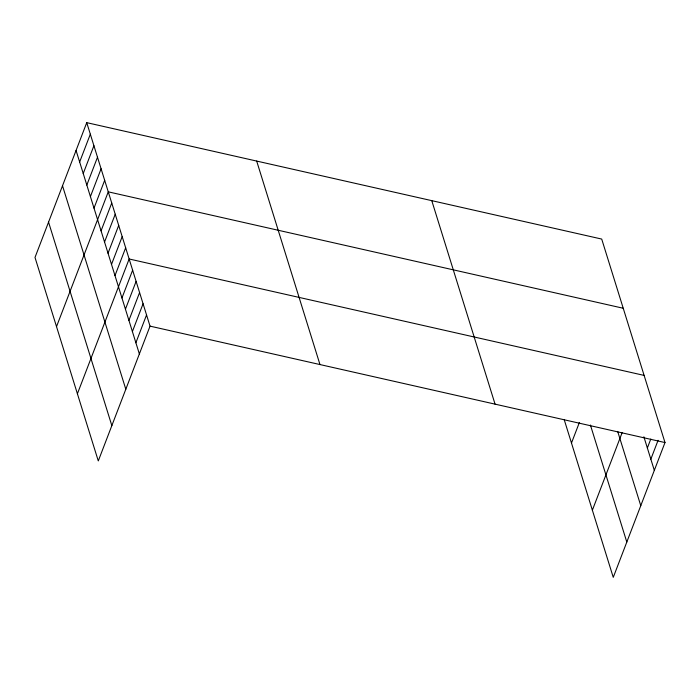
<?xml version="1.0" encoding="UTF-8"?>
<svg xmlns="http://www.w3.org/2000/svg" width="700" height="700" viewBox="0 0 700 700"><rect width="100%" height="100%" fill="white"/><g stroke="black" fill="none" stroke-linecap="round" stroke-linejoin="round"><path stroke-width="1.05" d="M86.739 122.649L35 257.442L98.289 460.933L150.036 326.139L86.739 122.649L601.711 239.068L665 442.558L613.261 577.351L564.314 419.991M79.651 161.998L90.326 134.181M83.239 173.521L93.914 145.714M86.826 185.054L97.501 157.237M90.414 196.586L101.089 168.77M94.001 208.119L104.676 180.303M56.516 326.629L108.264 191.835L623.227 308.254M101.062 230.843L111.746 203.026M104.545 242.034L115.229 214.218M108.027 253.225L118.703 225.409M111.51 264.416L122.185 236.6M114.992 275.608L125.668 247.791M77.402 393.776L129.15 258.983L644.114 375.41M121.949 297.99L132.633 270.174M125.431 309.181L136.115 281.365M128.914 320.373L139.589 292.556M132.396 331.564L143.071 303.756M135.879 342.755L146.554 314.947M571.48 443.047L579.39 422.459M592.366 510.204L622.142 432.644M647.36 447.991L650.79 439.049M650.843 459.183L658.087 440.309M150.036 326.139L665 442.558M643.878 436.8L654.325 470.374M617.671 431.401L640.771 505.68M590.415 425.04L626.806 542.045M431.769 200.646L495.058 404.136M256.681 161.07L319.97 364.551M76.064 150.465L139.361 353.946M62.51 185.763L125.808 389.252M48.554 222.136L111.843 425.626"/></g></svg>
